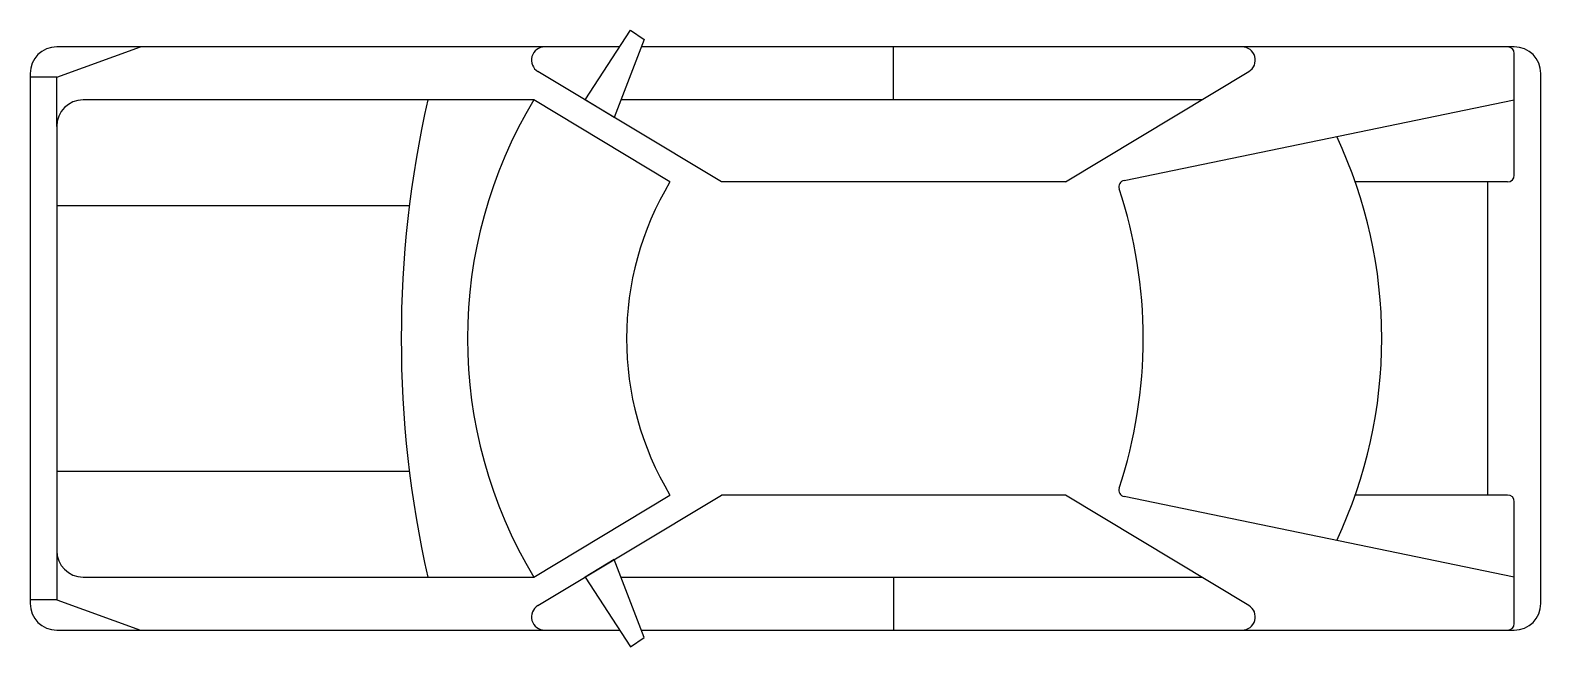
# Model space of a CAD drawing. Extents: x 14162 to 18763, y 23814 to 25691.
import ezdxf

# ---------------------------------------------------------------- set-up
doc = ezdxf.new("R2010")
doc.units = 0
doc.header["$LTSCALE"] = 100
doc.header["$MEASUREMENT"] = 0
doc.layers.add('LX-CAR', color=6, linetype='CONTINUOUS')

msp = doc.modelspace()

# ---------------------------------------------------------------- linework, layer by layer
at = {"layer": 'LX-CAR'}
for p, q in [((15852, 25479), (15990.2, 25691.1)), ((15990.2, 25691.1), (16031.5, 25662.8)), ((15729.1, 25640.5), (14242.4, 25640.5)), ((14242.4, 25548.2), (14497.6, 25640.5)), ((15957.2, 25640.5), (15729.1, 25640.5)), ((16031.5, 25662.8), (15940.4, 25425.8)), ((17853.1, 25640.5), (16023, 25640.5)), ((16791.1, 25479), (16791.1, 25640.5)), ((18682.4, 25640.5), (17853.1, 25640.5)), ((18682.4, 25249.4), (18682.4, 25620.3)), ((14161.7, 25559.8), (14161.7, 23945.2)), ((14242.4, 25548.2), (14161.7, 25548.2)), ((14242.4, 25398.3), (14242.4, 25548.2)), ((16267, 25229.2), (15708.3, 25565.5)), ((17315.2, 25229.2), (17873.9, 25565.5)), ((18763.1, 23945.2), (18763.1, 25559.8)), ((15695.5, 25479), (14323.1, 25479)), ((16110.5, 25229.2), (15695.5, 25479)), ((15940.4, 25425.8), (15852, 25479)), ((17730.2, 25479), (15960.8, 25479)), ((17493.9, 25233.8), (18682.4, 25479)), ((14242.4, 25398.3), (14242.4, 24106.7)), ((17315.2, 25229.2), (16267, 25229.2)), ((18662.2, 25229.2), (18198.1, 25229.2)), ((18601.7, 24275.7), (18601.7, 25229.2)), ((15316.6, 25156.1), (14242.4, 25156.1)), ((14242.4, 24348.8), (15316.6, 24348.8)), ((15695.5, 24025.9), (16110.5, 24275.7)), ((15708.3, 23939.4), (16267, 24275.7)), ((17315.2, 24275.7), (16267, 24275.7)), ((17873.9, 23939.4), (17315.2, 24275.7)), ((18682.4, 24025.9), (17493.9, 24271.1)), ((18662.2, 24275.7), (18198.1, 24275.7)), ((18682.4, 23884.6), (18682.4, 24255.6)), ((14242.4, 24106.7), (14242.4, 23956.8)), ((15940.4, 24079.1), (15852, 24025.9)), ((16031.5, 23842.2), (15940.4, 24079.1)), ((14323.1, 24025.9), (15695.5, 24025.9)), ((15852, 24025.9), (15990.2, 23813.8)), ((15960.8, 24025.9), (17730.2, 24025.9)), ((16791.1, 24025.9), (16791.1, 23864.5)), ((14242.4, 23956.8), (14161.7, 23956.8)), ((14242.4, 23956.8), (14497.6, 23864.5)), ((14242.4, 23864.5), (15729.1, 23864.5)), ((15729.1, 23864.5), (15957.2, 23864.5)), ((15990.2, 23813.8), (16031.5, 23842.2)), ((16023, 23864.5), (17853.1, 23864.5)), ((17853.1, 23864.5), (18682.4, 23864.5))]:
    msp.add_line(p, q, dxfattribs=at)
for centre, radius, start, end in [((14242.4, 25559.8), 80.7, 90, 180), ((15729.1, 25600.1), 40.4, 90, 238.9518), ((17853.1, 25600.1), 40.4, 301.0482, 90), ((18662.2, 25620.3), 20.2, 0, 90), ((18682.4, 25559.8), 80.7, 0, 90), ((14323.1, 25398.3), 80.7, 90, 180), ((18601.7, 24752.5), 3309.8, 167.3196, 192.6804), ((16902.4, 24752.5), 1408.7, 148.9518, 211.0482), ((16830.8, 24752.5), 1448, 334.8675, 25.1325), ((16902.4, 24752.5), 924.3, 148.9518, 211.0482), ((17498, 25214.1), 20.2, 101.6568, 198.3238), ((18662.2, 25249.4), 20.2, 270, 0), ((16104.2, 24752.5), 1448, 341.6762, 18.3238), ((17498, 24290.9), 20.2, 161.6762, 258.3432), ((18662.2, 24255.6), 20.2, 0, 90), ((14323.1, 24106.7), 80.7, 180, 270), ((14242.4, 23945.2), 80.7, 180, 270), ((15729.1, 23904.8), 40.4, 121.0482, 270), ((17853.1, 23904.8), 40.4, 270, 58.9518), ((18682.4, 23945.2), 80.7, 270, 0), ((18662.2, 23884.6), 20.2, 270, 0)]:
    msp.add_arc(centre, radius, start, end, dxfattribs=at)

doc.saveas('drawing.dxf')
